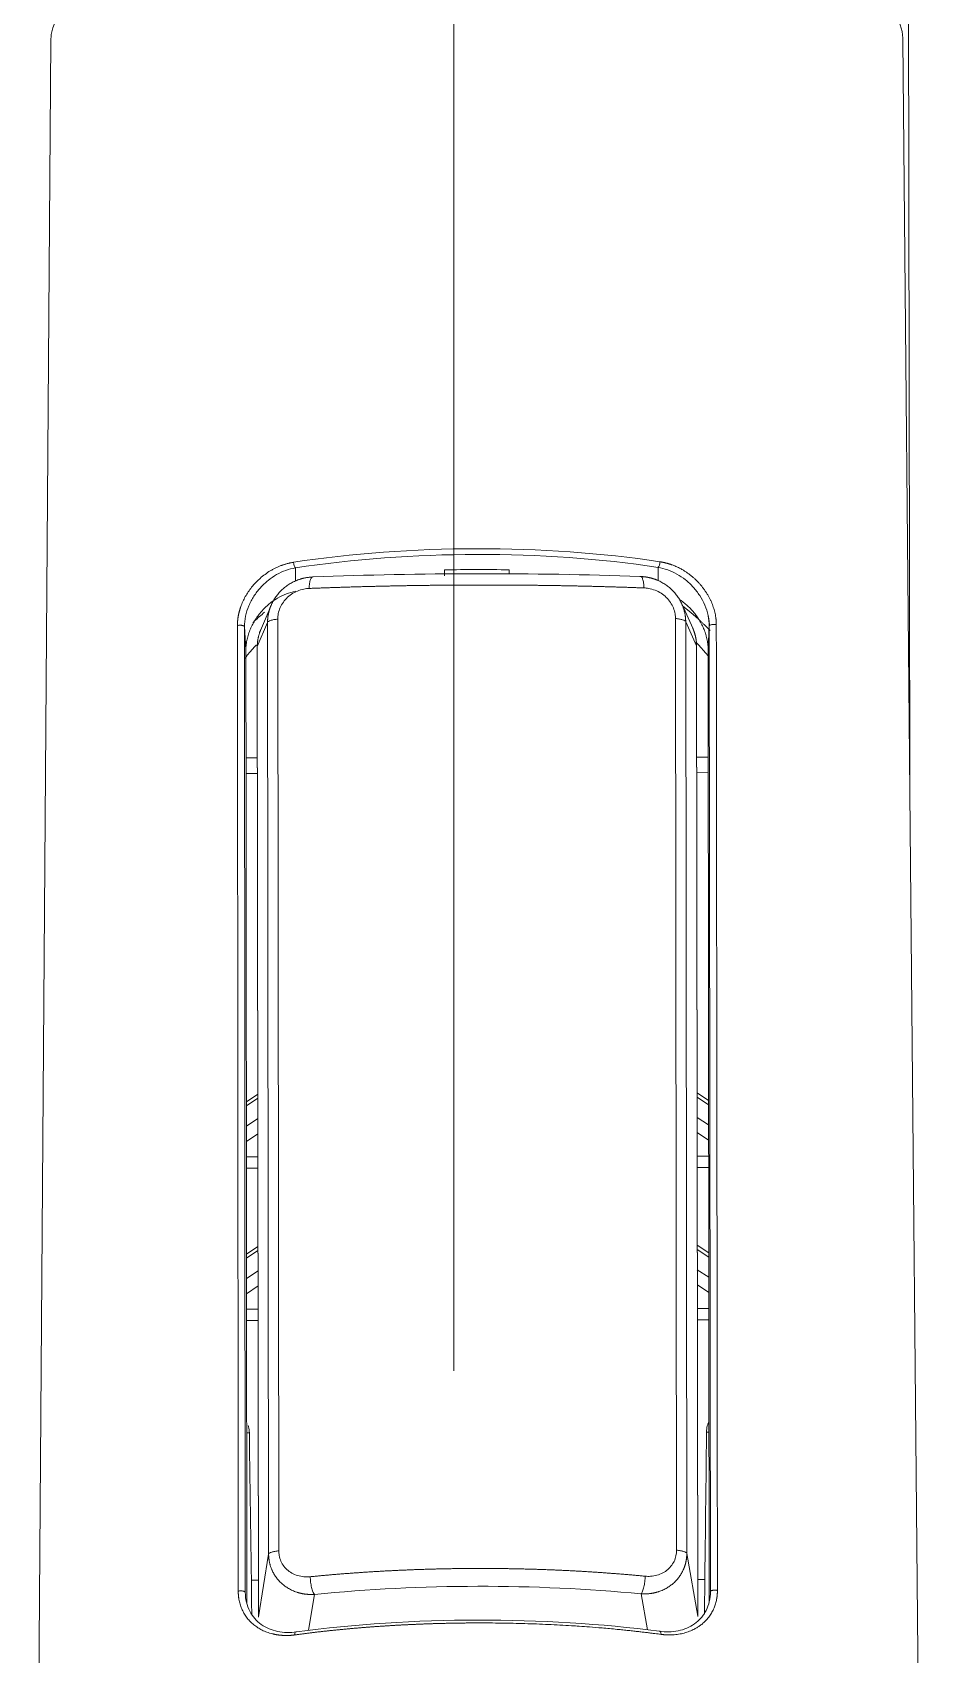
# Model space of a CAD drawing. Header units: millimetres. Extents: x 15183 to 15777, y -3358 to -2518.
# Drawn here: x 15296.4 to 15326, y -2784.7 to -2731.1 of the extents above; entities that cross this region are included whole.
import ezdxf

# ---------------------------------------------------------------- set-up
doc = ezdxf.new("R2010")
doc.units = ezdxf.units.MM
doc.linetypes.add('CENTERX2', pattern=[101.6, 63.5, -12.7, 12.7, -12.7])
doc.layers.add('CENTER', color=1, linetype='CENTERX2', lineweight=15)

msp = doc.modelspace()

# ---------------------------------------------------------------- linework, layer by layer
at = {"linetype": 'Continuous', "lineweight": 18}
for p, q in [((15325.421, -2755.73), (15325.377, -2727.146)), ((15296.988, -2731.344), (15296.384, -2815.988)), ((15325.976, -2815.958), (15325.196, -2731.315)), ((15310.022, -2748.988), (15310.021, -2748.859)), ((15312.16, -2748.985), (15312.159, -2748.856)), ((15304.281, -2750.031), (15303.931, -2750.86)), ((15318.249, -2750.811), (15317.876, -2749.983)), ((15303.45, -2751.504), (15303.402, -2750.734)), ((15303.429, -2782.689), (15303.402, -2750.734)), ((15318.785, -2750.71), (15318.746, -2751.481)), ((15318.785, -2750.71), (15318.823, -2782.665)), ((15303.826, -2751.401), (15303.863, -2783.507)), ((15318.403, -2783.485), (15318.365, -2751.378)), ((15303.843, -2766.201), (15303.464, -2766.455)), ((15318.763, -2766.417), (15318.383, -2766.166)), ((15303.849, -2771.241), (15303.469, -2771.496)), ((15318.769, -2771.458), (15318.388, -2771.207)), ((15303.862, -2782.292), (15303.63, -2782.293)), ((15318.638, -2782.27), (15318.401, -2782.27))]:
    msp.add_line(p, q, dxfattribs=at)
at = {"linetype": 'Continuous', "lineweight": 13}
for p, q in [((15305.09, -2748.79), (15305.092, -2749.22)), ((15317.092, -2749.214), (15317.09, -2748.772)), ((15303.827, -2751.396), (15304.166, -2750.594)), ((15304.202, -2781.425), (15304.166, -2750.594)), ((15304.539, -2781.317), (15304.503, -2750.487)), ((15317.666, -2750.466), (15317.702, -2781.297)), ((15318.005, -2750.573), (15318.365, -2751.374)), ((15318.005, -2750.573), (15318.041, -2781.404)), ((15303.827, -2751.396), (15303.864, -2783.498)), ((15318.402, -2783.475), (15318.365, -2751.374)), ((15303.83, -2755.077), (15303.453, -2755.077)), ((15318.75, -2755.054), (15318.37, -2755.054)), ((15303.831, -2755.589), (15303.454, -2755.59)), ((15318.751, -2755.566), (15318.37, -2755.567)), ((15303.843, -2766.341), (15303.464, -2766.595)), ((15318.763, -2766.558), (15318.383, -2766.306)), ((15303.465, -2767.261), (15303.844, -2767.006)), ((15318.384, -2766.972), (15318.764, -2767.224)), ((15303.465, -2767.767), (15303.845, -2767.513)), ((15318.384, -2767.477), (15318.764, -2767.729)), ((15303.466, -2768.279), (15303.846, -2768.278)), ((15303.846, -2768.656), (15303.466, -2768.657)), ((15318.385, -2768.256), (15318.765, -2768.255)), ((15318.765, -2768.633), (15318.386, -2768.634)), ((15318.769, -2771.599), (15318.389, -2771.347)), ((15303.849, -2771.381), (15303.469, -2771.636)), ((15303.47, -2772.302), (15303.85, -2772.047)), ((15318.389, -2772.013), (15318.769, -2772.265)), ((15303.47, -2772.808), (15303.851, -2772.553)), ((15318.39, -2772.518), (15318.77, -2772.77)), ((15303.471, -2773.319), (15303.851, -2773.319)), ((15318.391, -2773.296), (15318.771, -2773.296)), ((15303.852, -2773.697), (15303.471, -2773.697)), ((15318.771, -2773.674), (15318.391, -2773.674)), ((15303.563, -2777.411), (15303.475, -2777.412)), ((15318.775, -2777.388), (15318.694, -2777.388)), ((15304.202, -2781.425), (15303.864, -2783.498)), ((15318.402, -2783.475), (15318.041, -2781.404)), ((15305.522, -2783.947), (15305.715, -2782.759)), ((15316.529, -2782.742), (15316.736, -2783.93))]:
    msp.add_line(p, q, dxfattribs=at)
at = {"linetype": 'Continuous', "lineweight": 18}
for centre, major_axis, ratio, start_param, end_param in [((15311.092, -2731.341), (14.104, 0.015), 0.309017, 0.015005, 3.143216), ((15311.092, -2731.341), (14.104, 0.015), 0.309017, 0.001623, 0.015005), ((15311.115, -2752.804), (14.277, 0.014), 0.325568, 1.133793, 2.011065), ((15311.115, -2752.945), (-14.127, -0.014), 0.325568, 4.275385, 5.152658), ((15305.089, -2748.648), (-0.023, 0.148), 0.402964, 1.216484, 2.777864), ((15317.089, -2748.63), (0.022, 0.148), 0.400169, 3.504875, 5.067524), ((15311.116, -2751.64), (19.822, 0.026), 0.134098, 1.296096, 1.848613), ((15311.115, -2752.947), (-12.603, -0.013), 0.325617, 4.714022, 4.798956), ((15311.115, -2752.947), (-12.603, -0.013), 0.325617, 4.629088, 4.714022), ((15311.16, -2789.365), (-19.822, -0.019), 0.346829, 4.437776, 4.990294), ((15311.151, -2787.821), (14.415, 0.015), 0.292371, 1.143111, 2.00171), ((15305.126, -2784.142), (0.02, -0.149), 0.39945, 2.817041, 4.364122), ((15317.126, -2784.123), (-0.02, -0.149), 0.396643, 1.910705, 3.465697)]:
    msp.add_ellipse(centre, major_axis=major_axis, ratio=ratio, start_param=start_param, end_param=end_param, dxfattribs=at)
at = {"linetype": 'Continuous', "lineweight": 13}
for points, knots in [([(15303.168, -2750.696), (15303.168, -2750.689), (15303.168, -2750.676), (15303.169, -2750.656), (15303.169, -2750.636), (15303.17, -2750.616), (15303.171, -2750.596), (15303.172, -2750.576), (15303.174, -2750.556), (15303.176, -2750.536), (15303.178, -2750.516), (15303.18, -2750.496), (15303.182, -2750.476), (15303.185, -2750.456), (15303.188, -2750.436), (15303.191, -2750.416), (15303.194, -2750.396), (15303.198, -2750.376), (15303.202, -2750.356), (15303.206, -2750.336), (15303.21, -2750.315), (15303.214, -2750.295), (15303.219, -2750.275), (15303.224, -2750.255), (15303.229, -2750.235), (15303.235, -2750.215), (15303.24, -2750.195), (15303.246, -2750.175), (15303.252, -2750.154), (15303.259, -2750.134), (15303.265, -2750.114), (15303.272, -2750.094), (15303.297, -2750.023), (15303.345, -2749.904), (15303.428, -2749.74), (15303.526, -2749.581), (15303.627, -2749.444), (15303.726, -2749.327), (15303.82, -2749.228), (15303.937, -2749.118), (15304.082, -2749.001), (15304.227, -2748.904), (15304.348, -2748.835), (15304.442, -2748.787), (15304.537, -2748.744), (15304.614, -2748.714), (15304.673, -2748.693), (15304.712, -2748.68), (15304.751, -2748.668), (15304.791, -2748.656), (15304.83, -2748.645), (15304.869, -2748.636), (15304.908, -2748.627), (15304.947, -2748.619), (15304.986, -2748.611), (15305.012, -2748.607), (15305.025, -2748.605)], [0, 0, 0, 0, 0.006714, 0.013416, 0.020108, 0.026789, 0.033462, 0.040127, 0.046786, 0.053441, 0.060091, 0.066739, 0.073385, 0.080032, 0.086679, 0.093329, 0.099982, 0.10664, 0.113304, 0.119974, 0.126653, 0.133342, 0.140041, 0.146752, 0.153476, 0.160215, 0.166968, 0.173738, 0.180526, 0.187333, 0.194159, 0.201006, 0.207876, 0.265994, 0.324539, 0.384132, 0.445361, 0.48913, 0.533256, 0.577923, 0.647339, 0.717402, 0.752915, 0.788402, 0.823944, 0.859618, 0.873901, 0.888116, 0.902269, 0.916364, 0.930407, 0.944402, 0.958353, 0.972267, 0.986147, 1, 1, 1, 1]), ([(15303.402, -2750.734), (15303.402, -2750.621), (15303.414, -2750.504), (15303.463, -2750.273), (15303.499, -2750.159), (15303.569, -2749.993), (15303.595, -2749.939), (15303.651, -2749.833), (15303.681, -2749.781), (15303.778, -2749.63), (15303.85, -2749.535), (15304.008, -2749.36), (15304.093, -2749.279), (15304.273, -2749.135), (15304.368, -2749.07), (15304.565, -2748.959), (15304.667, -2748.911), (15304.876, -2748.836), (15304.982, -2748.808), (15305.09, -2748.79)], [0, 0, 0, 0, 0.125, 0.125, 0.25, 0.25, 0.3125, 0.3125, 0.375, 0.375, 0.5, 0.5, 0.625, 0.625, 0.75, 0.75, 0.875, 0.875, 1, 1, 1, 1]), ([(15317.09, -2748.772), (15317.197, -2748.789), (15317.304, -2748.817), (15317.512, -2748.891), (15317.615, -2748.938), (15317.812, -2749.049), (15317.907, -2749.113), (15318.088, -2749.257), (15318.173, -2749.337), (15318.292, -2749.468), (15318.33, -2749.513), (15318.403, -2749.608), (15318.437, -2749.656), (15318.535, -2749.807), (15318.592, -2749.914), (15318.686, -2750.135), (15318.722, -2750.249), (15318.748, -2750.368), (15318.748, -2750.37), (15318.749, -2750.372)], [0, 0, 0, 0, 0.14242, 0.14242, 0.284839, 0.284839, 0.427259, 0.427259, 0.569679, 0.569679, 0.640889, 0.640889, 0.712098, 0.712098, 0.854518, 0.854518, 0.996938, 0.996938, 1, 1, 1, 1]), ([(15305.676, -2749.091), (15305.66, -2749.084), (15305.643, -2749.087), (15305.612, -2749.116), (15305.597, -2749.141), (15305.572, -2749.21), (15305.562, -2749.254), (15305.547, -2749.355), (15305.542, -2749.411), (15305.541, -2749.471)], [0, 0, 0, 0, 0.25, 0.25, 0.5, 0.5, 0.75, 0.75, 1, 1, 1, 1]), ([(15316.49, -2749.075), (15316.497, -2749.071), (15316.505, -2749.07), (15316.521, -2749.072), (15316.529, -2749.076), (15316.544, -2749.09), (15316.552, -2749.1), (15316.567, -2749.125), (15316.574, -2749.14), (15316.587, -2749.177), (15316.593, -2749.197), (15316.603, -2749.242), (15316.608, -2749.267), (15316.615, -2749.318), (15316.618, -2749.345), (15316.623, -2749.399), (15316.624, -2749.426), (15316.625, -2749.454)], [0, 0, 0, 0, 0.125, 0.125, 0.25, 0.25, 0.375, 0.375, 0.5, 0.5, 0.625, 0.625, 0.75, 0.75, 0.875, 0.875, 1, 1, 1, 1]), ([(15305.541, -2749.471), (15305.563, -2749.47), (15305.608, -2749.468), (15305.675, -2749.465), (15305.742, -2749.463), (15305.809, -2749.46), (15305.877, -2749.458), (15305.944, -2749.455), (15306.012, -2749.453), (15306.079, -2749.45), (15306.147, -2749.448), (15306.214, -2749.445), (15306.282, -2749.443), (15306.35, -2749.441), (15306.418, -2749.438), (15306.485, -2749.436), (15306.553, -2749.434), (15306.621, -2749.432), (15306.689, -2749.429), (15306.757, -2749.427), (15306.826, -2749.425), (15306.894, -2749.423), (15306.962, -2749.421), (15307.03, -2749.419), (15307.099, -2749.417), (15307.167, -2749.415), (15307.235, -2749.413), (15307.304, -2749.411), (15307.372, -2749.409), (15307.441, -2749.407), (15307.51, -2749.406), (15307.578, -2749.404), (15307.647, -2749.402), (15307.716, -2749.401), (15307.784, -2749.399), (15307.853, -2749.397), (15307.922, -2749.396), (15307.991, -2749.394), (15308.06, -2749.393), (15308.129, -2749.391), (15308.198, -2749.39), (15308.267, -2749.388), (15308.336, -2749.387), (15308.405, -2749.385), (15308.474, -2749.384), (15308.543, -2749.383), (15308.612, -2749.381), (15308.682, -2749.38), (15308.751, -2749.379), (15308.82, -2749.378), (15308.889, -2749.377), (15308.959, -2749.375), (15309.028, -2749.374), (15309.098, -2749.373), (15309.167, -2749.372), (15309.236, -2749.371), (15309.306, -2749.37), (15309.375, -2749.369), (15309.445, -2749.369), (15309.514, -2749.368), (15309.584, -2749.367), (15309.653, -2749.366), (15309.723, -2749.365), (15309.792, -2749.365), (15309.862, -2749.364), (15309.932, -2749.363), (15310.001, -2749.363), (15310.071, -2749.362), (15310.141, -2749.361), (15310.21, -2749.361), (15310.28, -2749.36), (15310.35, -2749.36), (15310.419, -2749.36), (15310.489, -2749.359), (15310.559, -2749.359), (15310.628, -2749.358), (15310.698, -2749.358), (15310.768, -2749.358), (15310.837, -2749.358), (15310.907, -2749.357), (15310.977, -2749.357), (15311.047, -2749.357), (15311.116, -2749.357), (15311.186, -2749.357), (15311.256, -2749.357), (15311.326, -2749.357), (15311.395, -2749.357), (15311.465, -2749.357), (15311.535, -2749.357), (15311.604, -2749.357), (15311.674, -2749.357), (15311.744, -2749.357), (15311.814, -2749.358), (15311.883, -2749.358), (15311.953, -2749.358), (15312.023, -2749.359), (15312.092, -2749.359), (15312.162, -2749.359), (15312.231, -2749.36), (15312.301, -2749.36), (15312.371, -2749.361), (15312.44, -2749.361), (15312.51, -2749.362), (15312.579, -2749.362), (15312.649, -2749.363), (15312.718, -2749.364), (15312.788, -2749.364), (15312.857, -2749.365), (15312.927, -2749.366), (15312.996, -2749.366), (15313.066, -2749.367), (15313.135, -2749.368), (15313.205, -2749.369), (15313.274, -2749.37), (15313.343, -2749.371), (15313.413, -2749.372), (15313.482, -2749.373), (15313.551, -2749.374), (15313.62, -2749.375), (15313.689, -2749.376), (15313.759, -2749.377), (15313.828, -2749.378), (15313.897, -2749.379), (15313.966, -2749.381), (15314.035, -2749.382), (15314.104, -2749.383), (15314.173, -2749.385), (15314.242, -2749.386), (15314.311, -2749.387), (15314.38, -2749.389), (15314.448, -2749.39), (15314.517, -2749.392), (15314.586, -2749.393), (15314.654, -2749.395), (15314.723, -2749.396), (15314.792, -2749.398), (15314.86, -2749.4), (15314.929, -2749.401), (15314.997, -2749.403), (15315.066, -2749.405), (15315.134, -2749.406), (15315.202, -2749.408), (15315.271, -2749.41), (15315.339, -2749.412), (15315.407, -2749.414), (15315.475, -2749.416), (15315.543, -2749.418), (15315.611, -2749.42), (15315.679, -2749.422), (15315.747, -2749.424), (15315.815, -2749.426), (15315.883, -2749.428), (15315.951, -2749.43), (15316.018, -2749.432), (15316.086, -2749.435), (15316.154, -2749.437), (15316.221, -2749.439), (15316.289, -2749.441), (15316.356, -2749.444), (15316.423, -2749.446), (15316.491, -2749.449), (15316.558, -2749.451), (15316.603, -2749.453), (15316.625, -2749.454)], [0, 0, 0, 0, 0.006211, 0.012422, 0.018634, 0.024845, 0.031056, 0.037267, 0.043479, 0.04969, 0.055901, 0.062112, 0.068324, 0.074535, 0.080746, 0.086957, 0.093168, 0.09938, 0.105591, 0.111802, 0.118013, 0.124224, 0.130436, 0.136647, 0.142858, 0.149069, 0.155281, 0.161492, 0.167703, 0.173914, 0.180125, 0.186337, 0.192548, 0.198759, 0.20497, 0.211181, 0.217392, 0.223604, 0.229815, 0.236026, 0.242237, 0.248448, 0.25466, 0.260871, 0.267082, 0.273293, 0.279504, 0.285716, 0.291927, 0.298138, 0.304349, 0.31056, 0.316771, 0.322983, 0.329194, 0.335405, 0.341616, 0.347827, 0.354038, 0.36025, 0.366461, 0.372672, 0.378883, 0.385094, 0.391305, 0.397517, 0.403728, 0.409939, 0.41615, 0.422361, 0.428572, 0.434784, 0.440995, 0.447206, 0.453417, 0.459628, 0.465839, 0.472051, 0.478262, 0.484473, 0.490684, 0.496895, 0.503106, 0.509318, 0.515529, 0.52174, 0.527951, 0.534162, 0.540373, 0.546584, 0.552796, 0.559007, 0.565218, 0.571429, 0.57764, 0.583851, 0.590063, 0.596274, 0.602485, 0.608696, 0.614907, 0.621118, 0.62733, 0.633541, 0.639752, 0.645963, 0.652174, 0.658385, 0.664597, 0.670808, 0.677019, 0.68323, 0.689441, 0.695652, 0.701863, 0.708075, 0.714286, 0.720497, 0.726708, 0.732919, 0.73913, 0.745342, 0.751553, 0.757764, 0.763975, 0.770186, 0.776397, 0.782609, 0.78882, 0.795031, 0.801242, 0.807453, 0.813664, 0.819876, 0.826087, 0.832298, 0.838509, 0.84472, 0.850931, 0.857143, 0.863354, 0.869565, 0.875776, 0.881987, 0.888199, 0.89441, 0.900621, 0.906832, 0.913043, 0.919254, 0.925466, 0.931677, 0.937888, 0.944099, 0.95031, 0.956522, 0.962733, 0.968944, 0.975155, 0.981366, 0.987578, 0.993789, 1, 1, 1, 1]), ([(15317.912, -2750.057), (15317.914, -2750.059), (15317.93, -2750.071), (15317.957, -2750.093), (15317.994, -2750.122), (15318.031, -2750.151), (15318.068, -2750.181), (15318.105, -2750.21), (15318.141, -2750.24), (15318.177, -2750.27), (15318.213, -2750.301), (15318.249, -2750.331), (15318.285, -2750.362), (15318.32, -2750.393), (15318.355, -2750.424), (15318.39, -2750.455), (15318.425, -2750.487), (15318.46, -2750.518), (15318.495, -2750.55), (15318.529, -2750.582), (15318.563, -2750.615), (15318.597, -2750.647), (15318.631, -2750.68), (15318.664, -2750.713), (15318.697, -2750.746), (15318.731, -2750.779), (15318.763, -2750.812), (15318.792, -2750.841), (15318.809, -2750.859), (15318.815, -2750.866)], [0, 0, 0, 0, 0.008645, 0.046474, 0.084376, 0.122351, 0.160401, 0.198524, 0.23672, 0.274991, 0.313336, 0.351755, 0.390248, 0.428816, 0.467458, 0.506174, 0.544965, 0.583831, 0.622771, 0.661787, 0.700877, 0.740043, 0.779283, 0.818599, 0.85799, 0.897457, 0.936999, 0.976617, 1, 1, 1, 1]), ([(15303.168, -2750.696), (15303.17, -2750.695), (15303.183, -2750.693), (15303.211, -2750.689), (15303.252, -2750.687), (15303.284, -2750.688), (15303.306, -2750.691), (15303.321, -2750.693), (15303.335, -2750.695), (15303.354, -2750.7), (15303.376, -2750.707), (15303.395, -2750.719), (15303.401, -2750.729), (15303.402, -2750.734), (15303.402, -2750.734)], [0, 0, 0, 0, 0.013019, 0.134655, 0.256291, 0.377927, 0.438745, 0.499562, 0.56038, 0.621198, 0.742834, 0.86447, 0.986106, 1, 1, 1, 1]), ([(15303.168, -2750.696), (15303.169, -2751.442), (15303.171, -2753.173), (15303.174, -2756.635), (15303.178, -2761.148), (15303.182, -2766.474), (15303.187, -2771.714), (15303.192, -2777.106), (15303.195, -2780.7), (15303.197, -2782.65)], [0, 0, 0, 0, 0.070084, 0.162512, 0.324992, 0.493797, 0.662567, 0.816892, 1, 1, 1, 1]), ([(15304.503, -2750.487), (15304.456, -2750.49), (15304.412, -2750.496), (15304.332, -2750.51), (15304.296, -2750.519), (15304.237, -2750.538), (15304.213, -2750.548), (15304.179, -2750.571), (15304.169, -2750.583), (15304.166, -2750.594)], [0, 0, 0, 0, 0.25, 0.25, 0.5, 0.5, 0.75, 0.75, 1, 1, 1, 1]), ([(15318.005, -2750.573), (15318.002, -2750.561), (15317.992, -2750.549), (15317.957, -2750.527), (15317.933, -2750.517), (15317.873, -2750.498), (15317.837, -2750.489), (15317.757, -2750.475), (15317.713, -2750.47), (15317.666, -2750.466)], [0, 0, 0, 0, 0.25, 0.25, 0.5, 0.5, 0.75, 0.75, 1, 1, 1, 1]), ([(15319.018, -2750.671), (15319.007, -2750.669), (15318.995, -2750.667), (15318.969, -2750.664), (15318.956, -2750.664), (15318.929, -2750.663), (15318.916, -2750.664), (15318.889, -2750.665), (15318.877, -2750.667), (15318.853, -2750.671), (15318.842, -2750.673), (15318.823, -2750.679), (15318.814, -2750.683), (15318.8, -2750.69), (15318.795, -2750.694), (15318.787, -2750.702), (15318.785, -2750.706), (15318.785, -2750.71)], [0, 0, 0, 0, 0.125, 0.125, 0.25, 0.25, 0.375, 0.375, 0.5, 0.5, 0.625, 0.625, 0.75, 0.75, 0.875, 0.875, 1, 1, 1, 1]), ([(15319.055, -2782.626), (15319.054, -2781.857), (15319.052, -2780.13), (15319.049, -2777.183), (15319.046, -2774.497), (15319.043, -2772.021), (15319.04, -2769.715), (15319.036, -2766.117), (15319.03, -2761.652), (15319.024, -2756.254), (15319.02, -2752.654), (15319.018, -2750.671)], [0, 0, 0, 0, 0.07215, 0.162134, 0.276716, 0.3243, 0.394628, 0.493172, 0.662079, 0.813822, 1, 1, 1, 1]), ([(15304.202, -2781.425), (15304.204, -2781.413), (15304.214, -2781.402), (15304.249, -2781.379), (15304.273, -2781.368), (15304.332, -2781.349), (15304.368, -2781.341), (15304.448, -2781.327), (15304.492, -2781.321), (15304.539, -2781.317)], [0, 0, 0, 0, 0.25, 0.25, 0.5, 0.5, 0.75, 0.75, 1, 1, 1, 1]), ([(15317.702, -2781.297), (15317.748, -2781.301), (15317.793, -2781.306), (15317.873, -2781.32), (15317.909, -2781.328), (15317.969, -2781.347), (15317.993, -2781.358), (15318.027, -2781.38), (15318.038, -2781.392), (15318.041, -2781.404)], [0, 0, 0, 0, 0.25, 0.25, 0.5, 0.5, 0.75, 0.75, 1, 1, 1, 1]), ([(15316.663, -2782.157), (15316.641, -2782.155), (15316.596, -2782.15), (15316.529, -2782.144), (15316.461, -2782.138), (15316.394, -2782.132), (15316.327, -2782.125), (15316.259, -2782.119), (15316.192, -2782.113), (15316.124, -2782.108), (15316.056, -2782.102), (15315.989, -2782.096), (15315.921, -2782.091), (15315.853, -2782.085), (15315.785, -2782.08), (15315.717, -2782.074), (15315.649, -2782.069), (15315.581, -2782.064), (15315.513, -2782.059), (15315.445, -2782.054), (15315.377, -2782.049), (15315.309, -2782.044), (15315.24, -2782.039), (15315.172, -2782.034), (15315.104, -2782.029), (15315.035, -2782.025), (15314.967, -2782.02), (15314.898, -2782.016), (15314.83, -2782.012), (15314.761, -2782.007), (15314.692, -2782.003), (15314.624, -2781.999), (15314.555, -2781.995), (15314.486, -2781.991), (15314.417, -2781.988), (15314.348, -2781.984), (15314.28, -2781.98), (15314.211, -2781.976), (15314.142, -2781.973), (15314.073, -2781.97), (15314.004, -2781.966), (15313.935, -2781.963), (15313.865, -2781.96), (15313.796, -2781.957), (15313.727, -2781.954), (15313.658, -2781.951), (15313.589, -2781.948), (15313.52, -2781.945), (15313.45, -2781.942), (15313.381, -2781.94), (15313.312, -2781.937), (15313.242, -2781.935), (15313.173, -2781.932), (15313.104, -2781.93), (15313.034, -2781.928), (15312.965, -2781.926), (15312.895, -2781.924), (15312.826, -2781.922), (15312.756, -2781.92), (15312.687, -2781.918), (15312.617, -2781.917), (15312.548, -2781.915), (15312.478, -2781.913), (15312.408, -2781.912), (15312.339, -2781.911), (15312.269, -2781.909), (15312.2, -2781.908), (15312.13, -2781.907), (15312.06, -2781.906), (15311.991, -2781.905), (15311.921, -2781.904), (15311.851, -2781.903), (15311.782, -2781.902), (15311.712, -2781.902), (15311.642, -2781.901), (15311.572, -2781.901), (15311.503, -2781.9), (15311.433, -2781.9), (15311.363, -2781.9), (15311.294, -2781.9), (15311.224, -2781.9), (15311.154, -2781.9), (15311.084, -2781.9), (15311.015, -2781.9), (15310.945, -2781.9), (15310.875, -2781.901), (15310.805, -2781.901), (15310.736, -2781.902), (15310.666, -2781.902), (15310.596, -2781.903), (15310.527, -2781.904), (15310.457, -2781.905), (15310.387, -2781.905), (15310.318, -2781.906), (15310.248, -2781.908), (15310.178, -2781.909), (15310.109, -2781.91), (15310.039, -2781.911), (15309.969, -2781.913), (15309.9, -2781.914), (15309.83, -2781.916), (15309.761, -2781.918), (15309.691, -2781.919), (15309.621, -2781.921), (15309.552, -2781.923), (15309.482, -2781.925), (15309.413, -2781.927), (15309.343, -2781.929), (15309.274, -2781.932), (15309.205, -2781.934), (15309.135, -2781.936), (15309.066, -2781.939), (15308.997, -2781.941), (15308.927, -2781.944), (15308.858, -2781.947), (15308.789, -2781.95), (15308.719, -2781.953), (15308.65, -2781.955), (15308.581, -2781.959), (15308.512, -2781.962), (15308.443, -2781.965), (15308.374, -2781.968), (15308.305, -2781.972), (15308.236, -2781.975), (15308.167, -2781.979), (15308.098, -2781.982), (15308.029, -2781.986), (15307.96, -2781.99), (15307.891, -2781.994), (15307.822, -2781.998), (15307.753, -2782.002), (15307.685, -2782.006), (15307.616, -2782.01), (15307.547, -2782.014), (15307.479, -2782.019), (15307.41, -2782.023), (15307.342, -2782.028), (15307.273, -2782.032), (15307.205, -2782.037), (15307.136, -2782.042), (15307.068, -2782.047), (15307, -2782.052), (15306.932, -2782.057), (15306.863, -2782.062), (15306.795, -2782.067), (15306.727, -2782.072), (15306.659, -2782.077), (15306.591, -2782.083), (15306.523, -2782.088), (15306.455, -2782.094), (15306.388, -2782.1), (15306.32, -2782.105), (15306.252, -2782.111), (15306.185, -2782.117), (15306.117, -2782.123), (15306.049, -2782.129), (15305.982, -2782.135), (15305.915, -2782.142), (15305.847, -2782.148), (15305.78, -2782.154), (15305.713, -2782.161), (15305.646, -2782.167), (15305.601, -2782.172), (15305.579, -2782.174)], [0, 0, 0, 0, 0.006211, 0.012423, 0.018634, 0.024845, 0.031056, 0.037268, 0.043479, 0.04969, 0.055901, 0.062113, 0.068324, 0.074535, 0.080746, 0.086957, 0.093169, 0.09938, 0.105591, 0.111802, 0.118014, 0.124225, 0.130436, 0.136647, 0.142859, 0.14907, 0.155281, 0.161492, 0.167703, 0.173915, 0.180126, 0.186337, 0.192548, 0.198759, 0.204971, 0.211182, 0.217393, 0.223604, 0.229815, 0.236027, 0.242238, 0.248449, 0.25466, 0.260871, 0.267083, 0.273294, 0.279505, 0.285716, 0.291927, 0.298139, 0.30435, 0.310561, 0.316772, 0.322983, 0.329195, 0.335406, 0.341617, 0.347828, 0.354039, 0.36025, 0.366462, 0.372673, 0.378884, 0.385095, 0.391306, 0.397517, 0.403729, 0.40994, 0.416151, 0.422362, 0.428573, 0.434784, 0.440996, 0.447207, 0.453418, 0.459629, 0.46584, 0.472051, 0.478263, 0.484474, 0.490685, 0.496896, 0.503107, 0.509318, 0.51553, 0.521741, 0.527952, 0.534163, 0.540374, 0.546585, 0.552797, 0.559008, 0.565219, 0.57143, 0.577641, 0.583852, 0.590063, 0.596275, 0.602486, 0.608697, 0.614908, 0.621119, 0.62733, 0.633542, 0.639753, 0.645964, 0.652175, 0.658386, 0.664597, 0.670808, 0.67702, 0.683231, 0.689442, 0.695653, 0.701864, 0.708075, 0.714286, 0.720498, 0.726709, 0.73292, 0.739131, 0.745342, 0.751553, 0.757765, 0.763976, 0.770187, 0.776398, 0.782609, 0.78882, 0.795032, 0.801243, 0.807454, 0.813665, 0.819876, 0.826087, 0.832298, 0.83851, 0.844721, 0.850932, 0.857143, 0.863354, 0.869565, 0.875777, 0.881988, 0.888199, 0.89441, 0.900621, 0.906832, 0.913044, 0.919255, 0.925466, 0.931677, 0.937888, 0.944099, 0.950311, 0.956522, 0.962733, 0.968944, 0.975155, 0.981366, 0.987578, 0.993789, 1, 1, 1, 1]), ([(15305.715, -2782.759), (15305.709, -2782.759), (15305.695, -2782.76), (15305.675, -2782.761), (15305.655, -2782.762), (15305.635, -2782.762), (15305.616, -2782.762), (15305.596, -2782.762), (15305.577, -2782.761), (15305.558, -2782.761), (15305.54, -2782.76), (15305.521, -2782.759), (15305.503, -2782.758), (15305.485, -2782.756), (15305.467, -2782.755), (15305.449, -2782.753), (15305.432, -2782.751), (15305.415, -2782.749), (15305.398, -2782.747), (15305.381, -2782.744), (15305.365, -2782.742), (15305.348, -2782.739), (15305.332, -2782.736), (15305.316, -2782.733), (15305.301, -2782.73), (15305.286, -2782.727), (15305.27, -2782.723), (15305.255, -2782.72), (15305.241, -2782.716), (15305.226, -2782.713), (15305.212, -2782.709), (15305.198, -2782.705), (15305.184, -2782.701), (15305.171, -2782.697), (15305.158, -2782.693), (15305.144, -2782.689), (15305.087, -2782.67), (15304.989, -2782.632), (15304.858, -2782.564), (15304.742, -2782.488), (15304.634, -2782.401), (15304.551, -2782.319), (15304.505, -2782.264), (15304.489, -2782.245)], [0, 0, 0, 0, 0.014367, 0.028597, 0.042693, 0.056652, 0.070477, 0.084165, 0.097718, 0.111135, 0.124417, 0.137564, 0.150574, 0.16345, 0.176189, 0.188793, 0.201262, 0.213595, 0.225793, 0.237855, 0.249781, 0.261573, 0.273228, 0.284748, 0.296133, 0.307383, 0.318496, 0.329475, 0.340318, 0.351026, 0.361598, 0.372035, 0.382337, 0.392503, 0.402534, 0.41243, 0.42219, 0.533739, 0.640532, 0.742594, 0.839956, 0.945225, 1, 1, 1, 1]), ([(15305.715, -2782.759), (15305.708, -2782.75), (15305.7, -2782.738), (15305.684, -2782.709), (15305.676, -2782.692), (15305.66, -2782.653), (15305.652, -2782.63), (15305.637, -2782.582), (15305.63, -2782.555), (15305.617, -2782.499), (15305.611, -2782.47), (15305.6, -2782.41), (15305.596, -2782.379), (15305.588, -2782.318), (15305.585, -2782.288), (15305.581, -2782.229), (15305.579, -2782.201), (15305.579, -2782.174)], [0, 0, 0, 0, 0.125, 0.125, 0.25, 0.25, 0.375, 0.375, 0.5, 0.5, 0.625, 0.625, 0.75, 0.75, 0.875, 0.875, 1, 1, 1, 1]), ([(15316.529, -2782.742), (15316.545, -2782.722), (15316.562, -2782.691), (15316.593, -2782.612), (15316.607, -2782.564), (15316.631, -2782.457), (15316.642, -2782.398), (15316.657, -2782.277), (15316.661, -2782.216), (15316.663, -2782.157)], [0, 0, 0, 0, 0.25, 0.25, 0.5, 0.5, 0.75, 0.75, 1, 1, 1, 1]), ([(15317.76, -2782.217), (15317.742, -2782.24), (15317.693, -2782.298), (15317.608, -2782.383), (15317.501, -2782.469), (15317.386, -2782.545), (15317.257, -2782.612), (15317.155, -2782.652), (15317.09, -2782.674), (15317.064, -2782.682), (15317.037, -2782.689), (15317.009, -2782.697), (15316.98, -2782.704), (15316.951, -2782.711), (15316.92, -2782.717), (15316.889, -2782.722), (15316.856, -2782.728), (15316.823, -2782.732), (15316.789, -2782.736), (15316.755, -2782.74), (15316.719, -2782.742), (15316.682, -2782.744), (15316.645, -2782.745), (15316.607, -2782.745), (15316.568, -2782.744), (15316.542, -2782.743), (15316.529, -2782.742)], [0, 0, 0, 0, 0.063178, 0.167071, 0.262987, 0.363528, 0.468723, 0.578598, 0.59762, 0.617159, 0.637213, 0.657784, 0.67887, 0.700473, 0.722592, 0.745228, 0.76838, 0.792049, 0.816234, 0.840936, 0.866154, 0.89189, 0.918142, 0.944911, 0.972197, 1, 1, 1, 1]), ([(15319.055, -2782.626), (15319.054, -2782.625), (15319.04, -2782.623), (15319.012, -2782.619), (15318.971, -2782.618), (15318.94, -2782.619), (15318.917, -2782.621), (15318.902, -2782.624), (15318.888, -2782.626), (15318.87, -2782.631), (15318.848, -2782.638), (15318.829, -2782.65), (15318.824, -2782.66), (15318.823, -2782.665), (15318.823, -2782.665)], [0, 0, 0, 0, 0.013488, 0.135213, 0.256939, 0.378664, 0.439527, 0.50039, 0.561253, 0.622115, 0.743841, 0.865566, 0.987292, 1, 1, 1, 1]), ([(15303.197, -2782.65), (15303.208, -2782.648), (15303.22, -2782.646), (15303.246, -2782.643), (15303.259, -2782.642), (15303.285, -2782.642), (15303.299, -2782.642), (15303.325, -2782.644), (15303.337, -2782.646), (15303.361, -2782.65), (15303.372, -2782.652), (15303.391, -2782.658), (15303.4, -2782.661), (15303.414, -2782.668), (15303.419, -2782.672), (15303.427, -2782.68), (15303.429, -2782.685), (15303.429, -2782.689)], [0, 0, 0, 0, 0.125, 0.125, 0.25, 0.25, 0.375, 0.375, 0.5, 0.5, 0.625, 0.625, 0.75, 0.75, 0.875, 0.875, 1, 1, 1, 1])]:
    msp.add_open_spline(points, degree=3, knots=knots, dxfattribs=at)
at = {"linetype": 'Continuous', "lineweight": 18}
for points, knots in [([(15317.153, -2748.587), (15317.162, -2748.588), (15317.18, -2748.591), (15317.207, -2748.597), (15317.233, -2748.602), (15317.26, -2748.608), (15317.286, -2748.614), (15317.312, -2748.62), (15317.337, -2748.626), (15317.363, -2748.632), (15317.388, -2748.639), (15317.413, -2748.646), (15317.437, -2748.653), (15317.462, -2748.661), (15317.486, -2748.668), (15317.509, -2748.676), (15317.533, -2748.684), (15317.589, -2748.704), (15317.678, -2748.739), (15317.795, -2748.794), (15317.899, -2748.851), (15317.989, -2748.907), (15318.066, -2748.96), (15318.143, -2749.016), (15318.217, -2749.075), (15318.289, -2749.137), (15318.358, -2749.202), (15318.424, -2749.27), (15318.488, -2749.341), (15318.55, -2749.417), (15318.611, -2749.496), (15318.667, -2749.578), (15318.72, -2749.662), (15318.769, -2749.746), (15318.814, -2749.831), (15318.854, -2749.917), (15318.889, -2750.003), (15318.92, -2750.088), (15318.946, -2750.172), (15318.968, -2750.257), (15318.983, -2750.326), (15318.993, -2750.379), (15318.999, -2750.416), (15319.004, -2750.453), (15319.008, -2750.49), (15319.012, -2750.527), (15319.015, -2750.563), (15319.017, -2750.599), (15319.018, -2750.635), (15319.018, -2750.659), (15319.018, -2750.671)], [0, 0, 0, 0, 0.009579, 0.019082, 0.028508, 0.037859, 0.047136, 0.056339, 0.065469, 0.074526, 0.083513, 0.092429, 0.101275, 0.110053, 0.118763, 0.127407, 0.135984, 0.144497, 0.188947, 0.233115, 0.277171, 0.308344, 0.339585, 0.370948, 0.402486, 0.433907, 0.464975, 0.495756, 0.526319, 0.558512, 0.590565, 0.622552, 0.654546, 0.68574, 0.716441, 0.746739, 0.776726, 0.80528, 0.833665, 0.861965, 0.890262, 0.902624, 0.914926, 0.927174, 0.939377, 0.951544, 0.963681, 0.975797, 0.987901, 1, 1, 1, 1]), ([(15304.166, -2750.594), (15304.166, -2750.588), (15304.166, -2750.576), (15304.166, -2750.558), (15304.167, -2750.539), (15304.168, -2750.521), (15304.169, -2750.502), (15304.17, -2750.484), (15304.172, -2750.465), (15304.174, -2750.447), (15304.176, -2750.429), (15304.178, -2750.41), (15304.18, -2750.392), (15304.183, -2750.374), (15304.186, -2750.355), (15304.189, -2750.337), (15304.193, -2750.319), (15304.197, -2750.3), (15304.2, -2750.282), (15304.205, -2750.264), (15304.209, -2750.246), (15304.214, -2750.228), (15304.219, -2750.21), (15304.224, -2750.192), (15304.229, -2750.174), (15304.235, -2750.156), (15304.24, -2750.139), (15304.246, -2750.121), (15304.253, -2750.103), (15304.259, -2750.086), (15304.266, -2750.068), (15304.273, -2750.051), (15304.295, -2749.996), (15304.339, -2749.905), (15304.413, -2749.782), (15304.5, -2749.663), (15304.598, -2749.555), (15304.704, -2749.457), (15304.82, -2749.368), (15304.949, -2749.288), (15305.05, -2749.238), (15305.116, -2749.21), (15305.142, -2749.199), (15305.169, -2749.189), (15305.197, -2749.179), (15305.225, -2749.169), (15305.255, -2749.16), (15305.285, -2749.151), (15305.317, -2749.142), (15305.349, -2749.134), (15305.382, -2749.127), (15305.416, -2749.12), (15305.451, -2749.113), (15305.486, -2749.108), (15305.523, -2749.103), (15305.56, -2749.098), (15305.598, -2749.095), (15305.637, -2749.093), (15305.663, -2749.092), (15305.676, -2749.091)], [0, 0, 0, 0, 0.007943, 0.015886, 0.023828, 0.03177, 0.039711, 0.047652, 0.055593, 0.063534, 0.071475, 0.079415, 0.087357, 0.095298, 0.10324, 0.111182, 0.119125, 0.127069, 0.135013, 0.142958, 0.150904, 0.158852, 0.1668, 0.17475, 0.182701, 0.190654, 0.198608, 0.206563, 0.214521, 0.22248, 0.230441, 0.238405, 0.24637, 0.305834, 0.366564, 0.428597, 0.491965, 0.550468, 0.611792, 0.675954, 0.742971, 0.754573, 0.76649, 0.778722, 0.791269, 0.80413, 0.817307, 0.830798, 0.844604, 0.858726, 0.873162, 0.887913, 0.90298, 0.918362, 0.934059, 0.950071, 0.966399, 0.983042, 1, 1, 1, 1]), ([(15316.49, -2749.075), (15316.496, -2749.075), (15316.51, -2749.075), (15316.53, -2749.076), (15316.55, -2749.077), (15316.57, -2749.078), (15316.589, -2749.08), (15316.609, -2749.082), (15316.628, -2749.084), (15316.647, -2749.086), (15316.666, -2749.088), (15316.684, -2749.091), (15316.702, -2749.094), (15316.721, -2749.097), (15316.738, -2749.1), (15316.756, -2749.103), (15316.773, -2749.107), (15316.791, -2749.11), (15316.808, -2749.114), (15316.824, -2749.118), (15316.841, -2749.122), (15316.857, -2749.126), (15316.873, -2749.131), (15316.889, -2749.135), (15316.905, -2749.14), (15316.92, -2749.145), (15316.935, -2749.149), (15316.95, -2749.154), (15316.965, -2749.159), (15316.979, -2749.164), (15316.993, -2749.169), (15317.007, -2749.174), (15317.021, -2749.18), (15317.035, -2749.185), (15317.048, -2749.19), (15317.061, -2749.196), (15317.119, -2749.22), (15317.217, -2749.268), (15317.347, -2749.349), (15317.464, -2749.438), (15317.572, -2749.537), (15317.67, -2749.646), (15317.758, -2749.765), (15317.833, -2749.889), (15317.879, -2749.987), (15317.906, -2750.054), (15317.92, -2750.09), (15317.932, -2750.126), (15317.944, -2750.162), (15317.954, -2750.199), (15317.964, -2750.236), (15317.972, -2750.273), (15317.98, -2750.31), (15317.986, -2750.347), (15317.992, -2750.385), (15317.997, -2750.422), (15318, -2750.46), (15318.003, -2750.498), (15318.004, -2750.535), (15318.005, -2750.561), (15318.005, -2750.573)], [0, 0, 0, 0, 0.008708, 0.017334, 0.025877, 0.034339, 0.042718, 0.051015, 0.059229, 0.067362, 0.075412, 0.083381, 0.091267, 0.09907, 0.106792, 0.114432, 0.121989, 0.129464, 0.136857, 0.144168, 0.151397, 0.158544, 0.165609, 0.172591, 0.179491, 0.18631, 0.193046, 0.1997, 0.206272, 0.212762, 0.219169, 0.225495, 0.231739, 0.237901, 0.24398, 0.249978, 0.255893, 0.323505, 0.388232, 0.450093, 0.509106, 0.57291, 0.635371, 0.696523, 0.756403, 0.772664, 0.788918, 0.805166, 0.82141, 0.837649, 0.853885, 0.870119, 0.886351, 0.902583, 0.918814, 0.935046, 0.95128, 0.967516, 0.983756, 1, 1, 1, 1]), ([(15305.094, -2749.565), (15304.99, -2749.584), (15304.888, -2749.614), (15304.689, -2749.689), (15304.592, -2749.736), (15304.473, -2749.805), (15304.45, -2749.819), (15304.403, -2749.849), (15304.379, -2749.865), (15304.311, -2749.913), (15304.266, -2749.946), (15304.136, -2750.053), (15304.054, -2750.131), (15303.958, -2750.239), (15303.939, -2750.261), (15303.902, -2750.306), (15303.884, -2750.329), (15303.83, -2750.399), (15303.797, -2750.447), (15303.733, -2750.547), (15303.703, -2750.598), (15303.647, -2750.703), (15303.621, -2750.757), (15303.586, -2750.84), (15303.575, -2750.869), (15303.554, -2750.925), (15303.544, -2750.953), (15303.516, -2751.039), (15303.501, -2751.096), (15303.482, -2751.183), (15303.476, -2751.212), (15303.467, -2751.271), (15303.463, -2751.301), (15303.453, -2751.388), (15303.45, -2751.447), (15303.45, -2751.504)], [0, 0, 0, 0, 0.125, 0.125, 0.25, 0.25, 0.28125, 0.28125, 0.3125, 0.3125, 0.375, 0.375, 0.5, 0.5, 0.53125, 0.53125, 0.5625, 0.5625, 0.625, 0.625, 0.6875, 0.6875, 0.75, 0.75, 0.78125, 0.78125, 0.8125, 0.8125, 0.875, 0.875, 0.90625, 0.90625, 0.9375, 0.9375, 1, 1, 1, 1]), ([(15304.503, -2750.487), (15304.503, -2750.441), (15304.511, -2750.328), (15304.558, -2750.151), (15304.653, -2749.963), (15304.787, -2749.795), (15304.955, -2749.655), (15305.152, -2749.549), (15305.35, -2749.489), (15305.483, -2749.473), (15305.541, -2749.471)], [0, 0, 0, 0, 0.087523, 0.216966, 0.347127, 0.479166, 0.613735, 0.750926, 0.890308, 1, 1, 1, 1]), ([(15316.625, -2749.454), (15316.676, -2749.455), (15316.802, -2749.469), (15316.995, -2749.523), (15317.194, -2749.625), (15317.366, -2749.761), (15317.504, -2749.926), (15317.603, -2750.112), (15317.656, -2750.295), (15317.666, -2750.415), (15317.666, -2750.466)], [0, 0, 0, 0, 0.096644, 0.236134, 0.373499, 0.508263, 0.640465, 0.770707, 0.900113, 1, 1, 1, 1]), ([(15318.746, -2751.481), (15318.746, -2751.423), (15318.743, -2751.365), (15318.73, -2751.25), (15318.72, -2751.192), (15318.701, -2751.105), (15318.694, -2751.076), (15318.683, -2751.033), (15318.679, -2751.018), (15318.67, -2750.989), (15318.648, -2750.918), (15318.622, -2750.847), (15318.575, -2750.738), (15318.549, -2750.684), (15318.507, -2750.604), (15318.492, -2750.578), (15318.462, -2750.527), (15318.446, -2750.501), (15318.398, -2750.427), (15318.364, -2750.379), (15318.294, -2750.287), (15318.257, -2750.242), (15318.199, -2750.177), (15318.179, -2750.156), (15318.139, -2750.115), (15318.118, -2750.095), (15318.056, -2750.035), (15318.014, -2749.998), (15317.922, -2749.923), (15317.873, -2749.887), (15317.823, -2749.852)], [0, 0, 0, 0, 0.090108, 0.090108, 0.180217, 0.180217, 0.225271, 0.225271, 0.247798, 0.247798, 0.270325, 0.360433, 0.360433, 0.450542, 0.450542, 0.495596, 0.495596, 0.54065, 0.54065, 0.630759, 0.630759, 0.720867, 0.720867, 0.765921, 0.765921, 0.810975, 0.810975, 0.901084, 0.901084, 1, 1, 1, 1]), ([(15304.066, -2750.258), (15303.954, -2750.352), (15303.825, -2750.465), (15303.7, -2750.582), (15303.681, -2750.6)], [0, 0, 0, 0, 0.849098, 1, 1, 1, 1]), ([(15303.941, -2750.836), (15303.938, -2750.841), (15303.932, -2750.857), (15303.921, -2750.884), (15303.91, -2750.915), (15303.899, -2750.947), (15303.889, -2750.979), (15303.879, -2751.012), (15303.87, -2751.045), (15303.862, -2751.079), (15303.855, -2751.113), (15303.849, -2751.147), (15303.843, -2751.182), (15303.838, -2751.217), (15303.834, -2751.252), (15303.831, -2751.288), (15303.829, -2751.324), (15303.827, -2751.36), (15303.827, -2751.384), (15303.827, -2751.396)], [0, 0, 0, 0, 0.032016, 0.08984, 0.148021, 0.206558, 0.265451, 0.324701, 0.384307, 0.44427, 0.504589, 0.565266, 0.626299, 0.68769, 0.749437, 0.811542, 0.874004, 0.936823, 1, 1, 1, 1]), ([(15318.365, -2751.374), (15318.365, -2751.367), (15318.364, -2751.354), (15318.364, -2751.335), (15318.363, -2751.316), (15318.362, -2751.297), (15318.361, -2751.278), (15318.36, -2751.259), (15318.358, -2751.24), (15318.356, -2751.221), (15318.354, -2751.202), (15318.351, -2751.184), (15318.349, -2751.165), (15318.346, -2751.147), (15318.343, -2751.128), (15318.339, -2751.11), (15318.336, -2751.092), (15318.332, -2751.074), (15318.328, -2751.056), (15318.324, -2751.038), (15318.319, -2751.02), (15318.315, -2751.003), (15318.31, -2750.985), (15318.305, -2750.968), (15318.3, -2750.951), (15318.294, -2750.934), (15318.289, -2750.917), (15318.283, -2750.9), (15318.277, -2750.883), (15318.27, -2750.866), (15318.264, -2750.85), (15318.258, -2750.833), (15318.251, -2750.817), (15318.244, -2750.801), (15318.239, -2750.79), (15318.236, -2750.784), (15318.236, -2750.783)], [0, 0, 0, 0, 0.031733, 0.063371, 0.094913, 0.126359, 0.15771, 0.188966, 0.220126, 0.251191, 0.28216, 0.313034, 0.343812, 0.374495, 0.405083, 0.435575, 0.465972, 0.496273, 0.52648, 0.55659, 0.586606, 0.616526, 0.646351, 0.676081, 0.705715, 0.735255, 0.764699, 0.794047, 0.823301, 0.852459, 0.881523, 0.910491, 0.939364, 0.968141, 0.996824, 1, 1, 1, 1]), ([(15303.418, -2751.781), (15303.426, -2751.771), (15303.457, -2751.731), (15303.513, -2751.661), (15303.596, -2751.563), (15303.686, -2751.46), (15303.759, -2751.38), (15303.797, -2751.339), (15303.803, -2751.332)], [0, 0, 0, 0, 0.066109, 0.261633, 0.456243, 0.719461, 0.955201, 1, 1, 1, 1]), ([(15318.345, -2751.248), (15318.369, -2751.273), (15318.423, -2751.331), (15318.503, -2751.419), (15318.598, -2751.528), (15318.685, -2751.63), (15318.745, -2751.704), (15318.768, -2751.732)], [0, 0, 0, 0, 0.159329, 0.367909, 0.552276, 0.829841, 1, 1, 1, 1]), ([(15318.746, -2751.481), (15318.755, -2759.067), (15318.763, -2766.654), (15318.775, -2777.162), (15318.778, -2780.083), (15318.781, -2783.005)], [0, 0, 0, 0, 0.721998, 0.721998, 1, 1, 1, 1]), ([(15303.48, -2783.052), (15303.473, -2775.543), (15303.466, -2768.034), (15303.456, -2757.518), (15303.453, -2754.511), (15303.45, -2751.504)], [0, 0, 0, 0, 0.71405, 0.71405, 1, 1, 1, 1]), ([(15303.563, -2777.411), (15303.563, -2777.377), (15303.558, -2777.31), (15303.544, -2777.232), (15303.532, -2777.187), (15303.528, -2777.174)], [0, 0, 0, 0, 0.414174, 0.828349, 1, 1, 1, 1]), ([(15318.694, -2777.388), (15318.695, -2777.352), (15318.697, -2777.317), (15318.706, -2777.249), (15318.712, -2777.216), (15318.724, -2777.169), (15318.728, -2777.153), (15318.738, -2777.123), (15318.743, -2777.108), (15318.755, -2777.077), (15318.762, -2777.061), (15318.769, -2777.046)], [0, 0, 0, 0, 0.279799, 0.279799, 0.559597, 0.559597, 0.699497, 0.699497, 0.839396, 0.839396, 1, 1, 1, 1]), ([(15304.489, -2782.245), (15304.475, -2782.228), (15304.434, -2782.174), (15304.374, -2782.08), (15304.327, -2781.989), (15304.3, -2781.925), (15304.287, -2781.892), (15304.274, -2781.857), (15304.263, -2781.823), (15304.252, -2781.788), (15304.243, -2781.753), (15304.234, -2781.717), (15304.227, -2781.681), (15304.22, -2781.645), (15304.214, -2781.609), (15304.21, -2781.572), (15304.206, -2781.536), (15304.204, -2781.499), (15304.202, -2781.462), (15304.202, -2781.438), (15304.202, -2781.425)], [0, 0, 0, 0, 0.074289, 0.229541, 0.381562, 0.422844, 0.46411, 0.50536, 0.546599, 0.587827, 0.629047, 0.670261, 0.711471, 0.752679, 0.793887, 0.835097, 0.876311, 0.917532, 0.958761, 1, 1, 1, 1]), ([(15305.579, -2782.174), (15305.527, -2782.179), (15305.402, -2782.183), (15305.209, -2782.156), (15305.01, -2782.084), (15304.839, -2781.974), (15304.701, -2781.831), (15304.602, -2781.661), (15304.549, -2781.487), (15304.539, -2781.369), (15304.539, -2781.317)], [0, 0, 0, 0, 0.096644, 0.236134, 0.373499, 0.508263, 0.640465, 0.770707, 0.900113, 1, 1, 1, 1]), ([(15317.702, -2781.297), (15317.702, -2781.342), (15317.693, -2781.454), (15317.647, -2781.624), (15317.552, -2781.796), (15317.418, -2781.942), (15317.249, -2782.056), (15317.052, -2782.133), (15316.853, -2782.165), (15316.721, -2782.162), (15316.663, -2782.157)], [0, 0, 0, 0, 0.087523, 0.216966, 0.347127, 0.479166, 0.613735, 0.750926, 0.890308, 1, 1, 1, 1]), ([(15318.041, -2781.404), (15318.041, -2781.41), (15318.041, -2781.422), (15318.04, -2781.44), (15318.04, -2781.458), (15318.039, -2781.476), (15318.038, -2781.494), (15318.036, -2781.512), (15318.035, -2781.53), (15318.033, -2781.548), (15318.031, -2781.566), (15318.029, -2781.584), (15318.026, -2781.601), (15318.023, -2781.619), (15318.02, -2781.637), (15318.017, -2781.654), (15318.014, -2781.672), (15318.01, -2781.69), (15318.006, -2781.707), (15318.002, -2781.724), (15317.997, -2781.742), (15317.993, -2781.759), (15317.988, -2781.776), (15317.983, -2781.793), (15317.977, -2781.81), (15317.972, -2781.827), (15317.966, -2781.844), (15317.96, -2781.861), (15317.954, -2781.878), (15317.947, -2781.894), (15317.94, -2781.911), (15317.933, -2781.927), (15317.911, -2781.979), (15317.867, -2782.064), (15317.809, -2782.154), (15317.771, -2782.204), (15317.76, -2782.217)], [0, 0, 0, 0, 0.020364, 0.040727, 0.061088, 0.081448, 0.101807, 0.122165, 0.142523, 0.162881, 0.183239, 0.203597, 0.223955, 0.244315, 0.264675, 0.285037, 0.3054, 0.325765, 0.346132, 0.366501, 0.386873, 0.407247, 0.427624, 0.448005, 0.468389, 0.488777, 0.509169, 0.529565, 0.549965, 0.570371, 0.590781, 0.611196, 0.631617, 0.784064, 0.939758, 1, 1, 1, 1]), ([(15319.055, -2782.626), (15319.055, -2782.632), (15319.055, -2782.644), (15319.055, -2782.663), (15319.054, -2782.681), (15319.053, -2782.7), (15319.052, -2782.718), (15319.051, -2782.737), (15319.05, -2782.755), (15319.048, -2782.773), (15319.046, -2782.792), (15319.044, -2782.81), (15319.042, -2782.828), (15319.04, -2782.847), (15319.037, -2782.865), (15319.034, -2782.883), (15319.031, -2782.901), (15319.024, -2782.938), (15319.012, -2782.994), (15318.993, -2783.067), (15318.97, -2783.138), (15318.932, -2783.234), (15318.875, -2783.351), (15318.791, -2783.484), (15318.692, -2783.605), (15318.59, -2783.705), (15318.489, -2783.785), (15318.395, -2783.849), (15318.277, -2783.917), (15318.131, -2783.982), (15317.986, -2784.03), (15317.864, -2784.059), (15317.771, -2784.076), (15317.676, -2784.088), (15317.598, -2784.094), (15317.539, -2784.097), (15317.499, -2784.098), (15317.46, -2784.099), (15317.42, -2784.098), (15317.381, -2784.097), (15317.342, -2784.096), (15317.303, -2784.093), (15317.265, -2784.09), (15317.226, -2784.086), (15317.201, -2784.083), (15317.188, -2784.081)], [0, 0, 0, 0, 0.006253, 0.012512, 0.01878, 0.025055, 0.031341, 0.037638, 0.043946, 0.050267, 0.056602, 0.062952, 0.069318, 0.0757, 0.082101, 0.08852, 0.09496, 0.10142, 0.128191, 0.155044, 0.18205, 0.209281, 0.267834, 0.326794, 0.386777, 0.448366, 0.492218, 0.536399, 0.581089, 0.650259, 0.720057, 0.755278, 0.790478, 0.825733, 0.861123, 0.875552, 0.889849, 0.904018, 0.918063, 0.931989, 0.9458, 0.959502, 0.973099, 0.986597, 1, 1, 1, 1]), ([(15305.063, -2784.099), (15305.056, -2784.1), (15305.043, -2784.102), (15305.022, -2784.105), (15305.001, -2784.107), (15304.98, -2784.11), (15304.96, -2784.112), (15304.939, -2784.113), (15304.918, -2784.115), (15304.897, -2784.116), (15304.876, -2784.118), (15304.855, -2784.118), (15304.835, -2784.119), (15304.814, -2784.119), (15304.793, -2784.12), (15304.772, -2784.12), (15304.751, -2784.119), (15304.73, -2784.119), (15304.709, -2784.118), (15304.688, -2784.117), (15304.667, -2784.116), (15304.646, -2784.114), (15304.625, -2784.112), (15304.604, -2784.11), (15304.583, -2784.108), (15304.562, -2784.106), (15304.54, -2784.103), (15304.519, -2784.1), (15304.498, -2784.097), (15304.477, -2784.094), (15304.456, -2784.09), (15304.435, -2784.086), (15304.413, -2784.082), (15304.392, -2784.078), (15304.371, -2784.073), (15304.35, -2784.068), (15304.304, -2784.058), (15304.236, -2784.039), (15304.147, -2784.01), (15304.063, -2783.978), (15303.96, -2783.93), (15303.839, -2783.862), (15303.709, -2783.767), (15303.592, -2783.662), (15303.49, -2783.547), (15303.402, -2783.417), (15303.34, -2783.296), (15303.296, -2783.194), (15303.268, -2783.116), (15303.245, -2783.039), (15303.229, -2782.976), (15303.22, -2782.927), (15303.214, -2782.893), (15303.209, -2782.859), (15303.205, -2782.825), (15303.201, -2782.79), (15303.199, -2782.756), (15303.197, -2782.721), (15303.197, -2782.686), (15303.197, -2782.662), (15303.197, -2782.65)], [0, 0, 0, 0, 0.007267, 0.014547, 0.021841, 0.029149, 0.036473, 0.043814, 0.051173, 0.05855, 0.065946, 0.073364, 0.080802, 0.088263, 0.095748, 0.103256, 0.11079, 0.118349, 0.125936, 0.13355, 0.141193, 0.148866, 0.156569, 0.164303, 0.172069, 0.179868, 0.187701, 0.195568, 0.20347, 0.211408, 0.219383, 0.227396, 0.235447, 0.243537, 0.251666, 0.259836, 0.268047, 0.30441, 0.339838, 0.374406, 0.408197, 0.47113, 0.535403, 0.596076, 0.653561, 0.713148, 0.77475, 0.805582, 0.835461, 0.864465, 0.892682, 0.904715, 0.9167, 0.928646, 0.940562, 0.952457, 0.964339, 0.976218, 0.988102, 1, 1, 1, 1]), ([(15305.126, -2783.999), (15305.018, -2784.014), (15304.911, -2784.021), (15304.701, -2784.016), (15304.598, -2784.005), (15304.4, -2783.964), (15304.305, -2783.934), (15304.124, -2783.858), (15304.038, -2783.81), (15303.88, -2783.698), (15303.807, -2783.633), (15303.678, -2783.485), (15303.621, -2783.403), (15303.528, -2783.222), (15303.491, -2783.123), (15303.442, -2782.914), (15303.429, -2782.802), (15303.429, -2782.689)], [0, 0, 0, 0, 0.125, 0.125, 0.25, 0.25, 0.375, 0.375, 0.5, 0.5, 0.625, 0.625, 0.75, 0.75, 0.875, 0.875, 1, 1, 1, 1]), ([(15318.823, -2782.665), (15318.823, -2782.779), (15318.811, -2782.89), (15318.762, -2783.099), (15318.725, -2783.198), (15318.656, -2783.334), (15318.63, -2783.377), (15318.574, -2783.46), (15318.544, -2783.499), (15318.447, -2783.61), (15318.374, -2783.675), (15318.216, -2783.788), (15318.13, -2783.836), (15317.949, -2783.913), (15317.853, -2783.943), (15317.655, -2783.984), (15317.552, -2783.996), (15317.342, -2784.002), (15317.234, -2783.996), (15317.126, -2783.98)], [0, 0, 0, 0, 0.125, 0.125, 0.25, 0.25, 0.3125, 0.3125, 0.375, 0.375, 0.5, 0.5, 0.625, 0.625, 0.75, 0.75, 0.875, 0.875, 1, 1, 1, 1]), ([(15305.063, -2784.099), (15305.082, -2784.096), (15305.12, -2784.091), (15305.176, -2784.084), (15305.233, -2784.076), (15305.289, -2784.069), (15305.346, -2784.062), (15305.403, -2784.054), (15305.46, -2784.047), (15305.516, -2784.04), (15305.573, -2784.033), (15305.63, -2784.026), (15305.687, -2784.019), (15305.744, -2784.013), (15305.801, -2784.006), (15305.858, -2783.999), (15305.915, -2783.993), (15305.972, -2783.986), (15306.029, -2783.98), (15306.086, -2783.974), (15306.143, -2783.967), (15306.2, -2783.961), (15306.258, -2783.955), (15306.315, -2783.949), (15306.372, -2783.943), (15306.429, -2783.938), (15306.486, -2783.932), (15306.544, -2783.926), (15306.601, -2783.921), (15306.658, -2783.915), (15306.715, -2783.91), (15306.773, -2783.904), (15306.83, -2783.899), (15306.887, -2783.894), (15306.945, -2783.888), (15307.002, -2783.883), (15307.059, -2783.878), (15307.117, -2783.873), (15307.174, -2783.869), (15307.231, -2783.864), (15307.289, -2783.859), (15307.346, -2783.855), (15307.403, -2783.85), (15307.461, -2783.845), (15307.518, -2783.841), (15307.575, -2783.837), (15307.632, -2783.832), (15307.69, -2783.828), (15307.747, -2783.824), (15307.804, -2783.82), (15307.861, -2783.816), (15307.919, -2783.812), (15307.976, -2783.808), (15308.033, -2783.805), (15308.09, -2783.801), (15308.147, -2783.797), (15308.205, -2783.794), (15308.262, -2783.79), (15308.319, -2783.787), (15308.376, -2783.784), (15308.433, -2783.78), (15308.49, -2783.777), (15308.547, -2783.774), (15308.604, -2783.771), (15308.661, -2783.768), (15308.718, -2783.765), (15308.775, -2783.762), (15308.831, -2783.759), (15308.888, -2783.757), (15308.945, -2783.754), (15309.002, -2783.752), (15309.059, -2783.749), (15309.115, -2783.747), (15309.172, -2783.744), (15309.228, -2783.742), (15309.285, -2783.74), (15309.341, -2783.738), (15309.398, -2783.736), (15309.454, -2783.733), (15309.511, -2783.732), (15309.567, -2783.73), (15309.623, -2783.728), (15309.68, -2783.726), (15309.736, -2783.724), (15309.792, -2783.723), (15309.848, -2783.721), (15309.904, -2783.72), (15309.96, -2783.718), (15310.016, -2783.717), (15310.072, -2783.716), (15310.128, -2783.714), (15310.184, -2783.713), (15310.239, -2783.712), (15310.295, -2783.711), (15310.351, -2783.71), (15310.406, -2783.709), (15310.462, -2783.708), (15310.517, -2783.707), (15310.573, -2783.707), (15310.628, -2783.706), (15310.683, -2783.705), (15310.738, -2783.705), (15310.794, -2783.704), (15310.849, -2783.704), (15310.904, -2783.704), (15310.959, -2783.703), (15311.014, -2783.703), (15311.068, -2783.703), (15311.365, -2783.702), (15311.905, -2783.706), (15312.684, -2783.723), (15313.459, -2783.752), (15314.058, -2783.784), (15314.51, -2783.814), (15314.848, -2783.838), (15315.266, -2783.872), (15315.635, -2783.905), (15315.926, -2783.934), (15316.111, -2783.953), (15316.284, -2783.972), (15316.445, -2783.99), (15316.596, -2784.007), (15316.735, -2784.024), (15316.864, -2784.04), (15316.981, -2784.054), (15317.088, -2784.068), (15317.156, -2784.077), (15317.188, -2784.081)], [0, 0, 0, 0, 0.004969, 0.009932, 0.014889, 0.019841, 0.024787, 0.029728, 0.034663, 0.039593, 0.044517, 0.049436, 0.054348, 0.059256, 0.064157, 0.069054, 0.073944, 0.078829, 0.083709, 0.088582, 0.093451, 0.098313, 0.10317, 0.108022, 0.112868, 0.117708, 0.122543, 0.127372, 0.132196, 0.137014, 0.141827, 0.146633, 0.151435, 0.156231, 0.161021, 0.165805, 0.170584, 0.175358, 0.180126, 0.184888, 0.189645, 0.194396, 0.199141, 0.203881, 0.208616, 0.213345, 0.218068, 0.222786, 0.227498, 0.232204, 0.236905, 0.2416, 0.24629, 0.250974, 0.255653, 0.260326, 0.264994, 0.269656, 0.274312, 0.278963, 0.283608, 0.288247, 0.292881, 0.29751, 0.302133, 0.30675, 0.311362, 0.315968, 0.320568, 0.325163, 0.329753, 0.334337, 0.338915, 0.343487, 0.348055, 0.352616, 0.357172, 0.361722, 0.366267, 0.370806, 0.37534, 0.379868, 0.384391, 0.388907, 0.393419, 0.397925, 0.402425, 0.406919, 0.411408, 0.415892, 0.42037, 0.424842, 0.429309, 0.43377, 0.438225, 0.442675, 0.44712, 0.451558, 0.455992, 0.460419, 0.464841, 0.469258, 0.473669, 0.478074, 0.482474, 0.486868, 0.491257, 0.49564, 0.500017, 0.562513, 0.625008, 0.687503, 0.749996, 0.771007, 0.798844, 0.833507, 0.874996, 0.89155, 0.907203, 0.921955, 0.935806, 0.948757, 0.960807, 0.971957, 0.982205, 0.991553, 1, 1, 1, 1])]:
    msp.add_open_spline(points, degree=3, knots=knots, dxfattribs=at)
for points, degree in [([(15310.022, -2748.859), (15310.022, -2748.923), (15310.022, -2748.986), (15310.022, -2749.05)], 3), ([(15318.749, -2750.372), (15318.772, -2750.486), (15318.785, -2750.6), (15318.785, -2750.71)], 3), ([(15318.749, -2750.373), (15318.786, -2750.546), (15318.791, -2750.713)], 2), ([(15303.645, -2783.418), (15303.618, -2781.416), (15303.591, -2779.414), (15303.563, -2777.411)], 3), ([(15318.694, -2777.388), (15318.671, -2779.382), (15318.649, -2781.375), (15318.626, -2783.369)], 3)]:
    msp.add_open_spline(points, degree=degree, dxfattribs=at)
at = {"layer": 'CENTER'}
msp.add_line((15310.336, -2610.256), (15310.336, -3116.678), dxfattribs=at)

doc.saveas('drawing.dxf')
